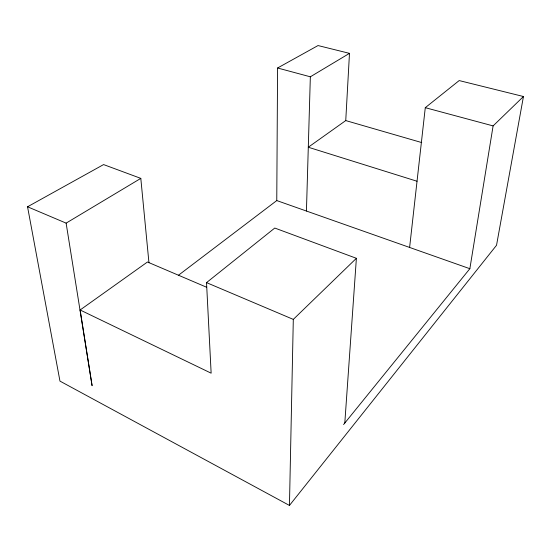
<?xml version="1.0" encoding="UTF-8"?>
<svg xmlns="http://www.w3.org/2000/svg" width="551" height="551" viewBox="0 0 551 551"><rect width="100%" height="100%" fill="white"/><g stroke="black" fill="none" stroke-linecap="round" stroke-linejoin="round"><path stroke-width="0.83" d="M178.455 275.252L276.767 200.571L277.58 68L318.03 45.554L349.486 53.357L345.746 120.579L308.291 147.234L417.031 181.245M148.956 262.786L140.808 178.379L103.588 164.577L27.55 206.783L59.963 381.113L289.454 505.446L293.304 319.394L356.387 258.302L274.77 228.045L206.529 282.622L211.143 373.179L80.129 309.986L147.461 262L206.659 287.257M306.439 211.04L310.344 76.803L349.486 53.357M344.802 423.044L356.387 258.302M409.613 247.447L425.282 107.679L459.183 80.57L523.45 96.515L496.534 245.264L289.454 505.446M343.569 424.559L469.858 268.702L493.104 125.904L523.45 96.515M27.55 206.783L66.12 223.127L140.808 178.379M277.58 68L310.344 76.803M425.282 107.679L493.104 125.904M345.746 120.579L421.722 142.571M276.767 200.571L469.858 268.702M206.529 282.622L293.304 319.394M66.12 223.127L92.093 385.714L80.129 309.986"/></g></svg>
